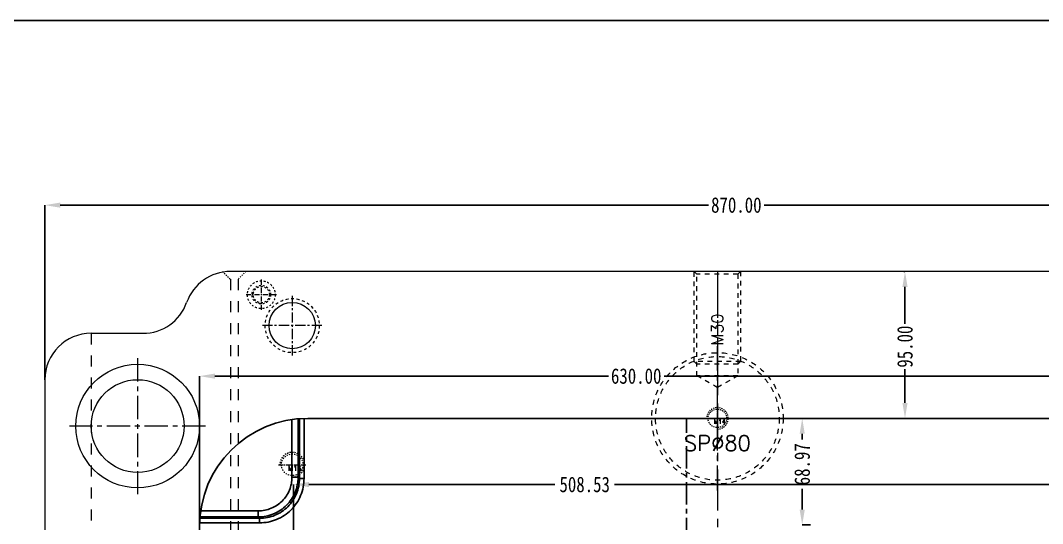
# Model space of a CAD drawing. Header units: millimetres. Extents: x 547 to 3706, y -10485 to 2068.
# Drawn here: x 1132 to 1793, y -727 to -401 of the extents above; entities that cross this region are included whole.
import ezdxf
from ezdxf.enums import TextEntityAlignment as Align

# ---------------------------------------------------------------- set-up
doc = ezdxf.new("R2010")
doc.units = ezdxf.units.MM
doc.header["$LTSCALE"] = 16.335
doc.header["$PDMODE"] = 3
doc.header["$PDSIZE"] = 0.3125
doc.linetypes.add('CENTER', pattern=[0.6, 0.375, -0.075, 0.075, -0.075])
doc.linetypes.add('HIDDEN', pattern=[0.2, 0.1, -0.1])
doc.layers.get('0').update_dxf_attribs({"linetype": 'CONTINUOUS'})
doc.layers.get('Defpoints').update_dxf_attribs({"linetype": 'CONTINUOUS'})
for name, color, linetype, lineweight in [('moldbase', 7, 'CONTINUOUS', 20), ('screw', 33, 'CONTINUOUS', 13), ('sp', 193, 'CONTINUOUS', 9)]:
    doc.layers.add(name, color=color, linetype=linetype, lineweight=lineweight)
doc.styles.get("Standard").update_dxf_attribs({"font": 'txt', "width": 0.8})
doc.styles.add('TXT', font='txt.shx', dxfattribs={"bigfont": 'gbcbig.shx'})
doc.dimstyles.new('11', dxfattribs={"dimtxt": 10, "dimasz": 10, "dimexe": 0, "dimexo": 0, "dimgap": 0, "dimtad": 0, "dimzin": 0, "dimdsep": 46, "dimtxsty": 'Standard', "dimcen": 0, "dimclrd": 4, "dimclre": 4, "dimclrt": 6, "dimazin": 0, "dimtfac": 1, "dimtofl": 0, "dimtmove": 0, "dimatfit": 3, "dimfxl": 0, "dimtolj": 1, "dimtzin": 0, "dimarcsym": 0})

# ---------------------------------------------------------------- blocks, each defined once
blk = doc.blocks.new('*D506')
at = {"color": 4, "lineweight": -2}
for p, q in [((1308.93, -833.86), (1308.93, -701.67)), ((1318.93, -701.67), (1478.02, -701.67)), ((1807.46, -701.67), (1516.68, -701.67)), ((1817.46, -797.18), (1817.46, -701.67))]:
    blk.add_line(p, q, dxfattribs=at)
at = {"color": 4}
for points in [[(1318.93, -700.01), (1318.93, -703.34), (1308.93, -701.67)], [(1807.46, -700.01), (1807.46, -703.34), (1817.46, -701.67)]]:
    blk.add_solid(points, dxfattribs=at)
at = {"layer": 'Defpoints', "color": 0}
for p in [(1308.93, -701.67), (1817.46, -797.18), (1308.93, -833.86)]:
    blk.add_point(p, dxfattribs=at)
at = {"color": 6, "insert": (1497.35, -701.67), "char_height": 10, "attachment_point": 5}
blk.add_mtext('\\A1;508.53', dxfattribs=at)
blk = doc.blocks.new('*D508')
at = {"color": 4, "lineweight": -2}
for p, q in [((1248.19, -736.94), (1248.19, -631.54)), ((1258.19, -631.54), (1512.67, -631.54)), ((1868.19, -631.54), (1548.67, -631.54)), ((1878.19, -736.94), (1878.19, -631.54))]:
    blk.add_line(p, q, dxfattribs=at)
at = {"color": 4}
for points in [[(1258.19, -629.87), (1258.19, -633.2), (1248.19, -631.54)], [(1868.19, -629.87), (1868.19, -633.2), (1878.19, -631.54)]]:
    blk.add_solid(points, dxfattribs=at)
at = {"layer": 'Defpoints', "color": 0}
for p in [(1248.19, -631.54), (1248.19, -736.94), (1878.19, -736.94)]:
    blk.add_point(p, dxfattribs=at)
at = {"color": 6, "insert": (1530.67, -631.54), "char_height": 10, "attachment_point": 5}
blk.add_mtext('\\A1;630.00', dxfattribs=at)
blk = doc.blocks.new('*D515')
at = {"color": 4, "lineweight": -2}
for p, q in [((1703.71, -563.86), (1704.52, -563.86)), ((1704.52, -573.86), (1704.52, -597.79)), ((1704.52, -648.86), (1704.52, -627.13)), ((1703.71, -658.86), (1704.52, -658.86))]:
    blk.add_line(p, q, dxfattribs=at)
at = {"color": 4}
for points in [[(1702.85, -573.86), (1706.19, -573.86), (1704.52, -563.86)], [(1702.85, -648.86), (1706.19, -648.86), (1704.52, -658.86)]]:
    blk.add_solid(points, dxfattribs=at)
at = {"layer": 'Defpoints', "color": 0}
for p in [(1703.71, -563.86), (1703.71, -658.86), (1704.52, -658.86)]:
    blk.add_point(p, dxfattribs=at)
at = {"color": 6, "insert": (1704.52, -612.46), "char_height": 10, "attachment_point": 5, "rotation": 90}
blk.add_mtext('\\A1;95.00', dxfattribs=at)
blk = doc.blocks.new('*D518')
at = {"color": 4, "lineweight": -2}
for p, q in [((1643.3, -658.86), (1638.05, -658.86)), ((1638.05, -668.86), (1638.05, -672.55)), ((1638.05, -717.83), (1638.05, -704.55)), ((1643.3, -727.83), (1638.05, -727.83))]:
    blk.add_line(p, q, dxfattribs=at)
at = {"color": 4}
for points in [[(1636.39, -668.86), (1639.72, -668.86), (1638.05, -658.86)], [(1636.39, -717.83), (1639.72, -717.83), (1638.05, -727.83)]]:
    blk.add_solid(points, dxfattribs=at)
at = {"layer": 'Defpoints', "color": 0}
for p in [(1643.3, -658.86), (1638.05, -727.83), (1643.3, -727.83)]:
    blk.add_point(p, dxfattribs=at)
at = {"color": 6, "insert": (1638.05, -688.55), "char_height": 10, "attachment_point": 5, "rotation": 90}
blk.add_mtext('\\A1;68.97', dxfattribs=at)
blk = doc.blocks.new('*D481')
at = {"color": 4, "lineweight": -2}
for p, q in [((1148.19, -633.86), (1148.19, -520.92)), ((1158.19, -520.92), (1577.42, -520.92)), ((2008.19, -520.92), (1613.42, -520.92)), ((2018.19, -633.86), (2018.19, -520.92))]:
    blk.add_line(p, q, dxfattribs=at)
at = {"color": 4}
for points in [[(1158.19, -519.26), (1158.19, -522.59), (1148.19, -520.92)], [(2008.19, -519.26), (2008.19, -522.59), (2018.19, -520.92)]]:
    blk.add_solid(points, dxfattribs=at)
at = {"layer": 'Defpoints', "color": 0}
for p in [(1148.19, -520.92), (1148.19, -633.86), (2018.19, -633.86)]:
    blk.add_point(p, dxfattribs=at)
at = {"color": 6, "insert": (1595.42, -520.92), "char_height": 10, "attachment_point": 5}
blk.add_mtext('\\A1;870.00', dxfattribs=at)
blk = doc.blocks.new('115')
at = {"layer": 'moldbase', "color": 1, "linetype": 'CENTER', "ltscale": 0.55978}
for p, q in [((1288.19, 431.04), (1288.19, 411.24)), ((1878.19, 431.04), (1878.19, 411.24)), ((1298.09, 421.14), (1278.29, 421.14)), ((1868.29, 421.14), (1888.09, 421.14)), ((1288.19, 141.24), (1288.19, 161.04)), ((1288.19, 141.24), (1288.19, 161.04)), ((1288.19, 161.04), (1288.19, 141.24)), ((1878.19, 141.24), (1878.19, 161.04)), ((1878.19, 141.24), (1878.19, 161.04)), ((1878.19, 161.04), (1878.19, 141.24)), ((1278.29, 151.14), (1298.09, 151.14)), ((1298.09, 151.14), (1278.29, 151.14)), ((1298.09, 151.14), (1278.29, 151.14)), ((1868.29, 151.14), (1888.09, 151.14)), ((1868.29, 151.14), (1888.09, 151.14)), ((1868.29, 151.14), (1888.09, 151.14)), ((1288.19, -128.76), (1288.19, -108.96)), ((1878.19, -128.76), (1878.19, -108.96)), ((1298.09, -118.86), (1278.29, -118.86)), ((1868.29, -118.86), (1888.09, -118.86))]:
    blk.add_line(p, q, dxfattribs=at)
at = {"layer": 'moldbase', "color": 1, "linetype": 'CENTER', "ltscale": 1.08846}
for p, q in [((1308.19, 420.39), (1308.19, 381.89)), ((1858.19, 420.39), (1858.19, 381.89)), ((1327.44, 401.14), (1288.94, 401.14)), ((1838.94, 401.14), (1877.44, 401.14)), ((1308.19, -118.11), (1308.19, -79.61)), ((1858.19, -118.11), (1858.19, -79.61)), ((1327.44, -98.86), (1288.94, -98.86)), ((1838.94, -98.86), (1877.44, -98.86))]:
    blk.add_line(p, q, dxfattribs=at)
at = {"layer": 'moldbase', "color": 8, "linetype": 'HIDDEN', "ltscale": 0.746373}
for centre, radius in [((1288.19, 421.14), 9), ((1878.19, 421.14), 9), ((1288.19, 421.14), 6), ((1288.19, 421.14), 5.25), ((1878.19, 421.14), 6), ((1878.19, 421.14), 5.25), ((1288.19, 151.14), 9), ((1288.19, 151.14), 9), ((1288.19, 151.14), 9), ((1878.19, 151.14), 9), ((1878.19, 151.14), 9), ((1878.19, 151.14), 9), ((1288.19, 151.14), 6), ((1288.19, 151.14), 6), ((1288.19, 151.14), 6), ((1288.19, 151.14), 5.25), ((1288.19, 151.14), 5.25), ((1288.19, 151.14), 5.25), ((1878.19, 151.14), 6), ((1878.19, 151.14), 6), ((1878.19, 151.14), 6), ((1878.19, 151.14), 5.25), ((1878.19, 151.14), 5.25), ((1878.19, 151.14), 5.25), ((1288.19, -118.86), 9), ((1878.19, -118.86), 9), ((1288.19, -118.86), 6), ((1288.19, -118.86), 5.25), ((1878.19, -118.86), 6), ((1878.19, -118.86), 5.25)]:
    blk.add_circle(centre, radius, dxfattribs=at)
at = {"layer": 'moldbase', "color": 8, "linetype": 'HIDDEN', "ltscale": 1.08846}
for centre in [(1308.19, 401.14), (1858.19, 401.14), (1308.19, -98.86), (1858.19, -98.86)]:
    blk.add_circle(centre, 17.5, dxfattribs=at)
at = {"layer": 'moldbase'}
for centre in [(1308.19, 401.14), (1858.19, 401.14), (1308.19, -98.86), (1858.19, -98.86)]:
    blk.add_circle(centre, 15, dxfattribs=at)
blk = doc.blocks.new('sp_80_th', base_point=(1583.19, -1098.86))
at = {"layer": 'sp', "color": 1, "linetype": 'CENTER', "ltscale": 2.643404}
for p, q in [((1583.19, -1145.61), (1583.19, -1052.11)), ((1536.44, -1098.86), (1629.94, -1098.86))]:
    blk.add_line(p, q, dxfattribs=at)
at = {"layer": 'sp', "linetype": 'HIDDEN', "ltscale": 2.073258}
for radius in [42.5, 40]:
    blk.add_circle((1583.19, -1098.86), radius, dxfattribs=at)
at = {"layer": 'sp', "color": 6, "style": 'TXT'}
blk.add_text('SP%%c80', height=10, dxfattribs=at).set_placement((1583.19, -1114.86), align=Align.MIDDLE)
blk = doc.blocks.new('screw_m14_g')
at = {"layer": 'screw', "color": 1, "linetype": 'CENTER', "ltscale": 0.435384}
for p, q in [((0, -7.7), (0, 7.7)), ((-7.7, 0), (7.7, 0))]:
    blk.add_line(p, q, dxfattribs=at)
at = {"layer": 'screw', "linetype": 'HIDDEN', "ltscale": 0.435384}
blk.add_circle((0, 0), 6, dxfattribs=at)
at = {"layer": 'screw', "color": 92, "linetype": 'HIDDEN', "ltscale": 0.435384}
blk.add_arc((0, 0), 7, 270, 180, dxfattribs=at)
at = {"layer": 'screw', "color": 6, "style": 'TXT'}
blk.add_text('M14', height=2.8, dxfattribs=at).set_placement((-2.38, -3.5))
blk = doc.blocks.new('11')
at = {"layer": 'screw'}
blk.add_blockref('screw_m14_g', (1583.19, -1098.86), dxfattribs=at)
at = {"layer": 'sp'}
blk.add_blockref('sp_80_th', (1583.19, -1098.86), dxfattribs=at)
blk = doc.blocks.new('screw_m16_g')
at = {"layer": 'screw', "color": 1, "linetype": 'CENTER', "ltscale": 0.497582}
for p, q in [((0, -8.8), (0, 8.8)), ((-8.8, 0), (8.8, 0))]:
    blk.add_line(p, q, dxfattribs=at)
at = {"layer": 'screw', "color": 33, "linetype": 'HIDDEN', "ltscale": 0.497582}
blk.add_circle((0, 0), 7, dxfattribs=at)
at = {"layer": 'screw', "color": 92, "linetype": 'HIDDEN', "ltscale": 0.497582}
blk.add_arc((0, 0), 8, 270, 180, dxfattribs=at)
at = {"layer": 'screw', "color": 6, "style": 'TXT'}
blk.add_text('M16', height=3.2, dxfattribs=at).set_placement((-2.72, -4))

msp = doc.modelspace()

# ---------------------------------------------------------------- linework, layer by layer
at = {"color": 7, "linetype": 'Continuous'}
for p, q in [((1308.03, -696.907), (1308.03, -659.74)), ((1311.991, -696.907), (1311.991, -659.223)), ((1312.831, -697.747), (1312.831, -659.142)), ((1315.802, -697.747), (1315.802, -658.938)), ((1308.03, -696.907), (1311.991, -696.907)), ((1311.991, -696.907), (1312.831, -697.747)), ((1315.802, -697.747), (1312.831, -697.747)), ((1249.077, -718.693), (1286.244, -718.693)), ((1286.244, -718.693), (1286.244, -722.654)), ((1248.275, -726.465), (1287.084, -726.465)), ((1248.479, -723.494), (1287.084, -723.494)), ((1248.56, -722.654), (1286.244, -722.654)), ((1286.244, -722.654), (1287.084, -723.494)), ((1287.084, -726.465), (1287.084, -723.494))]:
    msp.add_line(p, q, dxfattribs=at)
msp.add_line((1318.194, -658.857), (1808.194, -658.857))
at = {"color": 1, "linetype": 'CENTER', "ltscale": 2.363514}
msp.add_line((1563.194, -1038.857), (1563.194, -658.857), dxfattribs=at)
msp.add_lwpolyline([(998.978, -401.455), (3446.994, -401.455), (3446.994, -1985.811), (998.978, -1985.811)], close=True)
msp.add_arc((1318.194, -728.857), 70, 90, 180)
at = {"color": 7, "linetype": 'Continuous'}
for points, knots in [([(1286.244, -718.693), (1287.669, -718.693), (1290.527, -718.417), (1294.646, -717.182), (1298.446, -715.163), (1301.775, -712.438), (1304.501, -709.109), (1306.519, -705.309), (1307.754, -701.19), (1308.03, -698.332), (1308.03, -696.907)], [0, 0, 0, 0, 0.1249984, 0.2500225, 0.3750136, 0.5000187, 0.6250114, 0.7499774, 0.8749926, 1, 1, 1, 1]), ([(1286.244, -722.654), (1287.926, -722.649), (1291.299, -722.313), (1296.158, -720.841), (1300.639, -718.45), (1304.567, -715.229), (1307.787, -711.302), (1310.178, -706.82), (1311.65, -701.962), (1311.986, -698.589), (1311.991, -696.907)], [0, 0, 0, 0, 0.1249861, 0.2500076, 0.3750039, 0.5000185, 0.6250208, 0.7499923, 0.875005, 1, 1, 1, 1]), ([(1287.084, -726.465), (1288.962, -726.464), (1292.728, -726.101), (1298.158, -724.472), (1303.167, -721.813), (1307.555, -718.221), (1311.148, -713.833), (1313.808, -708.824), (1315.438, -703.393), (1315.801, -699.625), (1315.802, -697.747)], [0, 0, 0, 0, 0.1250026, 0.2499882, 0.3749738, 0.4999571, 0.6249425, 0.7499496, 0.8749809, 1, 1, 1, 1]), ([(1287.084, -723.494), (1288.769, -723.497), (1292.149, -723.179), (1297.024, -721.728), (1301.522, -719.349), (1305.461, -716.127), (1308.684, -712.188), (1311.064, -707.689), (1312.516, -702.813), (1312.834, -699.432), (1312.831, -697.747)], [0, 0, 0, 0, 0.1249962, 0.2499807, 0.3749688, 0.4999568, 0.624947, 0.7499569, 0.8749873, 1, 1, 1, 1])]:
    msp.add_open_spline(points, degree=3, knots=knots, dxfattribs=at)
at = {"layer": 'moldbase', "color": 8, "linetype": 'HIDDEN', "ltscale": 0.466483}
for p, q in [((1263.194, -563.857), (1268.194, -568.857)), ((1278.194, -563.857), (1273.194, -568.857))]:
    msp.add_line(p, q, dxfattribs=at)
at = {"layer": 'moldbase'}
for p, q in [((1898.194, -563.857), (1268.194, -563.857)), ((1178.194, -603.857), (1211.625, -603.857)), ((1148.194, -633.857), (1148.194, -1163.857))]:
    msp.add_line(p, q, dxfattribs=at)
at = {"layer": 'moldbase', "color": 1, "linetype": 'CENTER', "ltscale": 4.353841}
msp.add_line((1583.194, -563.857), (1583.194, -1233.857), dxfattribs=at)
at = {"layer": 'moldbase', "color": 8, "linetype": 'HIDDEN', "ltscale": 4.353841}
for p, q in [((1268.194, -568.857), (1268.194, -1228.857)), ((1273.194, -568.857), (1273.194, -1128.857)), ((1178.194, -603.998), (1178.194, -1193.857))]:
    msp.add_line(p, q, dxfattribs=at)
at = {"layer": 'moldbase', "color": 1, "linetype": 'CENTER', "ltscale": 2.487909}
for p, q in [((1208.194, -619.857), (1208.194, -707.857)), ((1252.194, -663.857), (1164.194, -663.857))]:
    msp.add_line(p, q, dxfattribs=at)
at = {"layer": 'moldbase'}
for radius in [40, 30]:
    msp.add_circle((1208.194, -663.857), radius, dxfattribs=at)
for centre, start, end in [((1268.194, -593.857), 90, 160.528779), ((1211.625, -573.857), 270, 340.528779), ((1178.194, -633.857), 90, 180)]:
    msp.add_arc(centre, 30, start, end, dxfattribs=at)
at = {"layer": 'screw', "color": 92, "linetype": 'HIDDEN', "ltscale": 1.865932}
for p, q in [((1568.194, -622.107), (1568.194, -563.857)), ((1598.194, -563.857), (1598.194, -622.107)), ((1569.944, -623.857), (1568.194, -622.107)), ((1598.194, -622.107), (1568.194, -622.107)), ((1596.444, -623.857), (1569.944, -623.857)), ((1598.194, -622.107), (1596.444, -623.857))]:
    msp.add_line(p, q, dxfattribs=at)
at = {"layer": 'screw', "color": 8, "linetype": 'HIDDEN', "ltscale": 1.865932}
for p, q in [((1569.944, -565.607), (1568.194, -563.857)), ((1596.444, -565.607), (1569.944, -565.607)), ((1569.944, -631.357), (1569.944, -565.607)), ((1598.194, -563.857), (1596.444, -565.607)), ((1596.444, -565.607), (1596.444, -631.357)), ((1583.194, -639.007), (1569.944, -631.357)), ((1596.444, -631.357), (1569.944, -631.357)), ((1596.444, -631.357), (1583.194, -639.007))]:
    msp.add_line(p, q, dxfattribs=at)
at = {"layer": 'screw', "color": 1, "linetype": 'CENTER', "ltscale": 1.166208}
msp.add_line((1583.194, -563.857), (1583.194, -639.007), dxfattribs=at)

# ---------------------------------------------------------------- block references
for name, p in [('115', (0, -1000)), ('11', (0, 440))]:
    msp.add_blockref(name, p)
at = {"layer": 'screw'}
msp.add_blockref('screw_m16_g', (1308.194, -688.857), dxfattribs=at)

# ---------------------------------------------------------------- texts
at = {"layer": 'screw', "color": 6, "linetype": 'HIDDEN', "ltscale": 1.865932, "style": 'TXT'}
msp.add_text('M30', height=7.5, rotation=90, dxfattribs=at).set_placement((1583.194, -601.432), align=Align.MIDDLE)

# ---------------------------------------------------------------- dimensions: what is measured, and where the dimension line sits
for base, p1, p2, picture, middle in [((1148.194, -520.922), (2018.194, -633.857), (1148.194, -633.857), '*D481', (1595.417, -520.922)), ((1248.194, -631.536), (1878.194, -736.941), (1248.194, -736.941), '*D508', (1530.669, -631.536)), ((1308.929, -701.673), (1817.459, -797.176), (1308.929, -833.857), '*D506', (1497.351, -701.673))]:
    dim = msp.add_linear_dim(base=base, p1=p1, p2=p2, dimstyle='11')
    dim.commit()
    dim.dimension.update_dxf_attribs({"geometry": picture, "text_midpoint": middle, "dimtype": 160})
for base, p1, p2, picture, middle in [((1704.52, -658.857), (1703.709, -563.857), (1703.709, -658.857), '*D515', (1704.52, -612.459)), ((1638.053, -727.829), (1643.298, -658.857), (1643.298, -727.829), '*D518', (1638.053, -688.545))]:
    dim = msp.add_linear_dim(base=base, p1=p1, p2=p2, angle=90, dimstyle='11')
    dim.commit()
    dim.dimension.update_dxf_attribs({"geometry": picture, "text_midpoint": middle, "dimtype": 160})

doc.saveas('drawing.dxf')
